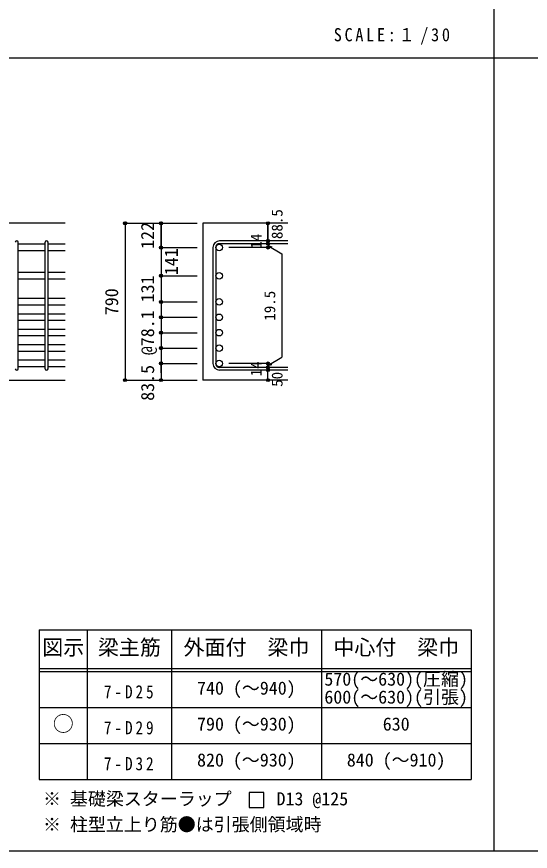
# Model space of a CAD drawing. Units: millimetres at full size, sheet at 1:30, with parts at other scales. Extents: x -5973 to 5954, y -4195 to 4201.
# Drawn here: x -3514 to -942, y -4195 to -15 of the extents above; entities that cross this region are included whole.
import ezdxf
from ezdxf.enums import TextEntityAlignment as Align

# ---------------------------------------------------------------- set-up
doc = ezdxf.new("R2010")
doc.units = ezdxf.units.MM
doc.header["$LTSCALE"] = 30
doc.header["$PDMODE"] = 32
doc.header["$PDSIZE"] = 15
for name, color, linetype in [('0-1_躯体線', 2, 'Continuous'), ('0-5_基礎梁筋', 7, 'Continuous'), ('0-6_スタラップ筋', 7, 'Continuous'), ('0-D_寸法', 4, 'Continuous'), ('6-7_文字', 7, 'Continuous'), ('6-E_枠', 7, 'Continuous'), ('F-0_枠', 6, 'Continuous')]:
    doc.layers.add(name, color=color, linetype=linetype)
doc.styles.add('ＭＳ ゴシック', font='')
doc.styles.get('ＭＳ ゴシック').set_extended_font_data('MS Gothic')

msp = doc.modelspace()

# ---------------------------------------------------------------- linework, layer by layer
at = {"layer": '0-1_躯体線'}
for p, q in [((-3270.8, -1049.89), (-4920.8, -1049.89)), ((-2155.8, -1049.89), (-2580.8, -1049.89)), ((-2580.8, -1049.89), (-2580.8, -1835.39)), ((-3670.8, -1835.39), (-3270.8, -1835.39)), ((-2155.8, -1835.39), (-2580.8, -1835.39))]:
    msp.add_line(p, q, dxfattribs=at)
at = {"layer": '0-5_基礎梁筋'}
for p, q in [((-3370.8, -1155.09), (-3506.8, -1155.09)), ((-3270.8, -1155.09), (-3356.8, -1155.09)), ((-3370.8, -1188.09), (-3506.8, -1188.09)), ((-3270.8, -1188.09), (-3356.8, -1188.09)), ((-3370.8, -1296.39), (-3506.8, -1296.39)), ((-3370.8, -1329.39), (-3506.8, -1329.39)), ((-3270.8, -1296.39), (-3356.8, -1296.39)), ((-3270.8, -1329.39), (-3356.8, -1329.39)), ((-3370.8, -1427.39), (-3506.8, -1427.39)), ((-3370.8, -1460.39), (-3506.8, -1460.39)), ((-3270.8, -1427.39), (-3356.8, -1427.39)), ((-3270.8, -1460.39), (-3356.8, -1460.39)), ((-3370.8, -1504.39), (-3506.8, -1504.39)), ((-3270.8, -1504.39), (-3356.8, -1504.39)), ((-3370.8, -1537.39), (-3506.8, -1537.39)), ((-3270.8, -1537.39), (-3356.8, -1537.39)), ((-3370.8, -1581.39), (-3506.8, -1581.39)), ((-3270.8, -1581.39), (-3356.8, -1581.39)), ((-3370.8, -1614.39), (-3506.8, -1614.39)), ((-3270.8, -1614.39), (-3356.8, -1614.39)), ((-3370.8, -1658.39), (-3506.8, -1658.39)), ((-3270.8, -1658.39), (-3356.8, -1658.39)), ((-3370.8, -1691.39), (-3506.8, -1691.39)), ((-3270.8, -1691.39), (-3356.8, -1691.39)), ((-3370.8, -1735.39), (-3506.8, -1735.39)), ((-3270.8, -1735.39), (-3356.8, -1735.39)), ((-3370.8, -1768.39), (-3506.8, -1768.39)), ((-3270.8, -1768.39), (-3356.8, -1768.39))]:
    msp.add_line(p, q, dxfattribs=at)
at = {"layer": '0-5_基礎梁筋', "color": 3}
for centre in [(-2500.3, -1171.59), (-2500.3, -1312.89), (-2500.3, -1443.89), (-2500.3, -1520.89), (-2500.3, -1597.89), (-2500.3, -1674.89), (-2500.3, -1751.89)]:
    msp.add_circle(centre, 16.5, dxfattribs=at)
at = {"layer": '0-6_スタラップ筋'}
for p, q in [((-3506.8, -1778.39), (-3506.8, -1145.09)), ((-3370.8, -1778.39), (-3370.8, -1145.09)), ((-3356.8, -1778.39), (-3356.8, -1145.09)), ((-2155.8, -1138.09), (-2497.3, -1138.09)), ((-2155.8, -1152.09), (-2497.3, -1152.09)), ((-2530.8, -1171.59), (-2530.8, -1751.89)), ((-2516.8, -1171.59), (-2516.8, -1751.89)), ((-2155.8, -1771.39), (-2497.3, -1771.39)), ((-2155.8, -1785.39), (-2497.3, -1785.39))]:
    msp.add_line(p, q, dxfattribs=at)
for centre, radius, start, end in [((-3513.8, -1145.09), 7, 0, 180), ((-3363.8, -1145.09), 7, 0, 180), ((-2497.3, -1171.59), 33.5, 90, 180), ((-2497.3, -1171.59), 19.5, 90, 180), ((-2497.3, -1751.89), 33.5, 180, 270), ((-2497.3, -1751.89), 19.5, 180, 270), ((-3513.8, -1778.39), 7, 180, 0), ((-3363.8, -1778.39), 7, 180, 0)]:
    msp.add_arc(centre, radius, start, end, dxfattribs=at)
at = {"layer": '0-D_寸法'}
for p, q in [((-2970.8, -1049.89), (-2790.8, -1049.89)), ((-2970.8, -1049.89), (-2790.8, -1049.89)), ((-2970.8, -1049.89), (-2970.8, -1835.39)), ((-2790.8, -1171.59), (-2790.8, -1049.89)), ((-2790.8, -1049.89), (-2610.8, -1049.89)), ((-2790.8, -1049.89), (-2610.8, -1049.89)), ((-2790.8, -1171.59), (-2790.8, -1049.89)), ((-2255.8, -1152.09), (-2255.8, -1138.09)), ((-2255.8, -1152.09), (-2255.8, -1171.59)), ((-2255.8, -1161.84), (-2236.48, -1167.02)), ((-2255.8, -1161.84), (-2185.74, -1202.29)), ((-2790.8, -1171.59), (-2610.8, -1171.59)), ((-2790.8, -1171.59), (-2610.8, -1171.59)), ((-2790.8, -1171.59), (-2790.8, -1223.59)), ((-2790.8, -1171.59), (-2790.8, -1312.89)), ((-2790.8, -1171.59), (-2790.8, -1799.36)), ((-2790.8, -1171.59), (-2790.8, -1784.89)), ((-2255.8, -1171.59), (-2451.89, -1171.59)), ((-2185.74, -1202.29), (-2185.74, -1721.2)), ((-2790.8, -1312.89), (-2610.8, -1312.89)), ((-2790.8, -1312.89), (-2610.8, -1312.89)), ((-2790.8, -1312.89), (-2790.8, -1751.89)), ((-2790.8, -1337.89), (-2790.8, -1751.89)), ((-2790.8, -1443.89), (-2610.8, -1443.89)), ((-2790.8, -1520.89), (-2610.8, -1520.89)), ((-2790.8, -1597.89), (-2610.8, -1597.89)), ((-2790.8, -1674.89), (-2610.8, -1674.89)), ((-2790.8, -1751.89), (-2610.8, -1751.89)), ((-2255.8, -1751.89), (-2451.89, -1751.89)), ((-2255.8, -1761.64), (-2185.74, -1721.2)), ((-2255.8, -1771.39), (-2255.8, -1751.89)), ((-2255.8, -1761.64), (-2236.48, -1756.47)), ((-2255.8, -1785.39), (-2255.8, -1771.39)), ((-2255.8, -1835.39), (-2255.8, -1785.39)), ((-2970.8, -1835.39), (-2790.8, -1835.39)), ((-2790.8, -1835.39), (-2610.8, -1835.39))]:
    msp.add_line(p, q, dxfattribs=at)
for points in [[(-2790.8, -1049.89), (-2790.8, -1171.59), (-2790.8, -1337.89)], [(-2255.8, -1049.89), (-2255.8, -1138.09), (-2255.8, -1049.89)], [(-2790.8, -1799.36), (-2790.8, -1751.89), (-2790.8, -1835.39)]]:
    msp.add_lwpolyline(points, dxfattribs=at)
for centre, radius in [((-2970.8, -1049.89), 8), ((-2970.8, -1049.89), 7.2), ((-2970.8, -1049.89), 6.4), ((-2970.8, -1049.89), 5.6), ((-2790.8, -1049.89), 8), ((-2790.8, -1049.89), 7.2), ((-2790.8, -1049.89), 6.4), ((-2790.8, -1049.89), 5.6), ((-2970.8, -1049.89), 4.8), ((-2970.8, -1049.89), 4), ((-2970.8, -1049.89), 3.2), ((-2970.8, -1049.89), 2.4), ((-2970.8, -1049.89), 1.6), ((-2970.8, -1049.89), 0.8), ((-2790.8, -1049.89), 4.8), ((-2790.8, -1049.89), 4), ((-2790.8, -1049.89), 3.2), ((-2790.8, -1049.89), 2.4), ((-2790.8, -1049.89), 1.6), ((-2790.8, -1049.89), 0.8), ((-2255.8, -1049.89), 4), ((-2255.8, -1049.89), 3.6), ((-2255.8, -1049.89), 3.2), ((-2255.8, -1049.89), 2.8), ((-2255.8, -1049.89), 2.4), ((-2255.8, -1049.89), 2), ((-2255.8, -1049.89), 1.6), ((-2255.8, -1049.89), 1.2), ((-2255.8, -1049.89), 0.8), ((-2255.8, -1049.89), 0.4), ((-2790.8, -1171.59), 8), ((-2790.8, -1171.59), 7.2), ((-2790.8, -1171.59), 6.4), ((-2790.8, -1171.59), 5.6), ((-2790.8, -1171.59), 4.8), ((-2790.8, -1171.59), 4), ((-2790.8, -1171.59), 3.2), ((-2790.8, -1171.59), 2.4), ((-2790.8, -1171.59), 1.6), ((-2255.8, -1138.09), 4), ((-2255.8, -1152.09), 4), ((-2255.8, -1171.59), 4), ((-2255.8, -1138.09), 3.6), ((-2255.8, -1152.09), 3.6), ((-2255.8, -1171.59), 3.6), ((-2255.8, -1138.09), 3.2), ((-2255.8, -1152.09), 3.2), ((-2255.8, -1171.59), 3.2), ((-2255.8, -1138.09), 2.8), ((-2255.8, -1152.09), 2.8), ((-2255.8, -1171.59), 2.8), ((-2255.8, -1138.09), 2.4), ((-2255.8, -1152.09), 2.4), ((-2255.8, -1171.59), 2.4), ((-2255.8, -1138.09), 2), ((-2255.8, -1152.09), 2), ((-2255.8, -1171.59), 2), ((-2255.8, -1138.09), 1.6), ((-2255.8, -1152.09), 1.6), ((-2255.8, -1171.59), 1.6), ((-2255.8, -1138.09), 1.2), ((-2255.8, -1152.09), 1.2), ((-2255.8, -1171.59), 1.2), ((-2255.8, -1138.09), 0.8), ((-2255.8, -1152.09), 0.8), ((-2255.8, -1138.09), 0.4), ((-2255.8, -1152.09), 0.4), ((-2790.8, -1171.59), 0.8), ((-2255.8, -1171.59), 0.8), ((-2255.8, -1171.59), 0.4), ((-2790.8, -1312.89), 8), ((-2790.8, -1312.89), 7.2), ((-2790.8, -1312.89), 6.4), ((-2790.8, -1312.89), 5.6), ((-2790.8, -1312.89), 4.8), ((-2790.8, -1312.89), 4), ((-2790.8, -1312.89), 3.2), ((-2790.8, -1312.89), 2.4), ((-2790.8, -1312.89), 1.6), ((-2790.8, -1312.89), 0.8), ((-2790.8, -1443.89), 8), ((-2790.8, -1443.89), 7.2), ((-2790.8, -1443.89), 6.4), ((-2790.8, -1443.89), 5.6), ((-2790.8, -1443.89), 4.8), ((-2790.8, -1443.89), 4), ((-2790.8, -1443.89), 3.2), ((-2790.8, -1443.89), 2.4), ((-2790.8, -1443.89), 1.6), ((-2790.8, -1443.89), 0.8), ((-2790.8, -1520.89), 8), ((-2790.8, -1520.89), 7.2), ((-2790.8, -1520.89), 6.4), ((-2790.8, -1520.89), 5.6), ((-2790.8, -1520.89), 4.8), ((-2790.8, -1520.89), 4), ((-2790.8, -1520.89), 3.2), ((-2790.8, -1520.89), 2.4), ((-2790.8, -1520.89), 1.6), ((-2790.8, -1520.89), 0.8), ((-2790.8, -1597.89), 8), ((-2790.8, -1597.89), 7.2), ((-2790.8, -1597.89), 6.4), ((-2790.8, -1597.89), 5.6), ((-2790.8, -1597.89), 4.8), ((-2790.8, -1597.89), 4), ((-2790.8, -1597.89), 3.2), ((-2790.8, -1597.89), 2.4), ((-2790.8, -1597.89), 1.6), ((-2790.8, -1597.89), 0.8), ((-2790.8, -1674.89), 8), ((-2790.8, -1674.89), 7.2), ((-2790.8, -1674.89), 6.4), ((-2790.8, -1674.89), 5.6), ((-2790.8, -1674.89), 4.8), ((-2790.8, -1674.89), 4), ((-2790.8, -1674.89), 3.2), ((-2790.8, -1674.89), 2.4), ((-2790.8, -1674.89), 1.6), ((-2790.8, -1674.89), 0.8), ((-2790.8, -1751.89), 8), ((-2790.8, -1751.89), 7.2), ((-2790.8, -1751.89), 6.4), ((-2790.8, -1751.89), 5.6), ((-2790.8, -1751.89), 4.8), ((-2790.8, -1751.89), 4), ((-2790.8, -1751.89), 3.2), ((-2790.8, -1751.89), 2.4), ((-2790.8, -1751.89), 1.6), ((-2790.8, -1751.89), 0.8), ((-2255.8, -1751.89), 4), ((-2255.8, -1751.89), 3.6), ((-2255.8, -1751.89), 3.2), ((-2255.8, -1751.89), 2.8), ((-2255.8, -1751.89), 2.4), ((-2255.8, -1751.89), 2), ((-2255.8, -1751.89), 1.6), ((-2255.8, -1751.89), 1.2), ((-2255.8, -1751.89), 0.8), ((-2255.8, -1751.89), 0.4), ((-2255.8, -1771.39), 4), ((-2255.8, -1785.39), 4), ((-2255.8, -1771.39), 3.6), ((-2255.8, -1785.39), 3.6), ((-2255.8, -1771.39), 3.2), ((-2255.8, -1785.39), 3.2), ((-2255.8, -1771.39), 2.8), ((-2255.8, -1785.39), 2.8), ((-2255.8, -1771.39), 2.4), ((-2255.8, -1785.39), 2.4), ((-2255.8, -1771.39), 2), ((-2255.8, -1785.39), 2), ((-2255.8, -1771.39), 1.6), ((-2255.8, -1785.39), 1.6), ((-2255.8, -1771.39), 1.2), ((-2255.8, -1785.39), 1.2), ((-2255.8, -1771.39), 0.8), ((-2255.8, -1785.39), 0.8), ((-2255.8, -1771.39), 0.4), ((-2255.8, -1785.39), 0.4), ((-2970.8, -1835.39), 7.2), ((-2970.8, -1835.39), 6.4), ((-2970.8, -1835.39), 5.6), ((-2970.8, -1835.39), 4.8), ((-2970.8, -1835.39), 4), ((-2970.8, -1835.39), 3.2), ((-2970.8, -1835.39), 2.4), ((-2970.8, -1835.39), 1.6), ((-2970.8, -1835.39), 0.8), ((-2790.8, -1835.39), 7.2), ((-2790.8, -1835.39), 6.4), ((-2790.8, -1835.39), 5.6), ((-2790.8, -1835.39), 4.8), ((-2790.8, -1835.39), 4), ((-2790.8, -1835.39), 3.2), ((-2790.8, -1835.39), 2.4), ((-2790.8, -1835.39), 1.6), ((-2790.8, -1835.39), 0.8), ((-2255.8, -1835.39), 4), ((-2255.8, -1835.39), 3.6), ((-2255.8, -1835.39), 3.2), ((-2255.8, -1835.39), 2.8), ((-2255.8, -1835.39), 2.4), ((-2255.8, -1835.39), 2), ((-2255.8, -1835.39), 1.6), ((-2255.8, -1835.39), 1.2), ((-2255.8, -1835.39), 0.8), ((-2255.8, -1835.39), 0.4)]:
    msp.add_circle(centre, radius, dxfattribs=at)
at = {"layer": '0-D_寸法', "color": 7}
for p in [(-2970.8, -1049.89), (-2790.8, -1049.89), (-2255.8, -1049.89), (-2790.8, -1171.59), (-2790.8, -1171.59), (-2255.8, -1138.09), (-2255.8, -1152.09), (-2255.8, -1171.59), (-2790.8, -1312.89), (-2790.8, -1312.89), (-2790.8, -1443.89), (-2790.8, -1443.89), (-2790.8, -1520.89), (-2790.8, -1520.89), (-2790.8, -1597.89), (-2790.8, -1597.89), (-2790.8, -1674.89), (-2790.8, -1674.89), (-2790.8, -1751.89), (-2790.8, -1751.89), (-2255.8, -1751.89), (-2255.8, -1751.89), (-2255.8, -1771.39), (-2255.8, -1785.39), (-2970.8, -1835.39), (-2790.8, -1835.39), (-2255.8, -1835.39)]:
    msp.add_point(p, dxfattribs=at)
at = {"layer": '6-7_文字'}
msp.add_lwpolyline([(-2350.32, -3975.6), (-2275.32, -3975.6), (-2275.32, -3900.6), (-2350.32, -3900.6)], close=True, dxfattribs=at)
at = {"layer": '6-E_枠', "color": 3}
for p, q in [((-3400.52, -3085.43), (-3400.52, -3835.43)), ((-3400.52, -3085.43), (-1238, -3085.43)), ((-1238, -3085.43), (-1238, -3835.43)), ((-3400.52, -3835.43), (-1238, -3835.43))]:
    msp.add_line(p, q, dxfattribs=at)
at = {"layer": '6-E_枠'}
for p, q in [((-3160.52, -3085.43), (-3160.52, -3835.43)), ((-2738, -3085.43), (-2738, -3835.43)), ((-1988, -3085.43), (-1988, -3835.43)), ((-3400.52, -3280.43), (-1238, -3280.43)), ((-3400.52, -3295.43), (-1238, -3295.43)), ((-3400.52, -3475.43), (-1238, -3475.43)), ((-3400.52, -3655.43), (-1238, -3655.43))]:
    msp.add_line(p, q, dxfattribs=at)
at = {"layer": 'F-0_枠', "color": 2}
for p, q in [((-1124.64, 4201.15), (-1124.64, -4195.24)), ((-5972.88, -222.05), (3723.6, -222.05))]:
    msp.add_line(p, q, dxfattribs=at)
at = {"layer": 'F-0_枠'}
msp.add_line((5954.1, -4195.24), (-5972.88, -4195.24), dxfattribs=at)

# ---------------------------------------------------------------- texts
at = {"layer": '0-D_寸法', "style": 'ＭＳ ゴシック'}
for s, height, p in [('88.5', 54.99, (-2165.8, -1128.89)), ('122', 65.98, (-2805.8, -1178.24)), ('14', 54.99, (-2271.03, -1176.76)), ('141', 65.98, (-2686.93, -1309.88)), ('131', 65.98, (-2805.8, -1445.89)), ('790', 65.98, (-2985.8, -1510.14)), ('19.5', 54.99, (-2202.42, -1537.74)), ('@78.1', 65.98, (-2805.8, -1710.39)), ('14', 54.99, (-2271.06, -1816.07)), ('83.5', 65.98, (-2805.8, -1938.89)), ('50', 54.99, (-2165.8, -1868.89))]:
    msp.add_text(s, height=height, rotation=90, dxfattribs=at).set_placement(p, align=Align.BOTTOM_LEFT)
at = {"layer": '6-7_文字', "color": 2, "style": 'ＭＳ ゴシック'}
for s, p in [('図示', (-3385.52, -3235.43)), ('梁主筋', (-3106.76, -3235.43)), ('外面付\u3000梁巾', (-2678, -3235.43)), ('中心付\u3000梁巾', (-1928, -3235.43)), ('○', (-3333.02, -3617.93))]:
    msp.add_text(s, height=76.98, dxfattribs=at).set_placement(p, align=Align.BOTTOM_LEFT)
at = {"layer": '6-7_文字', "style": 'ＭＳ ゴシック'}
for s, p in [('570(～630)(圧縮)', (-1973, -3385.43)), ('740 (～940)', (-2610.5, -3430.43)), ('600(～630)(引張)', (-1973, -3475.43)), ('790 (～930)', (-2610.5, -3610.43)), ('630', (-1680.5, -3610.43)), ('820 (～930)', (-2610.5, -3790.43)), ('840 (～910)', (-1860.5, -3790.43)), ('※ 基礎梁スターラップ     D13 @125', (-3381.96, -3985.01)), ('※ 柱型立上り筋●は引張側領域時', (-3381.96, -4113.51))]:
    msp.add_text(s, height=65.98, dxfattribs=at).set_placement(p, align=Align.BOTTOM_LEFT)
at = {"layer": '6-7_文字', "color": 2, "insert": (-1925.98, -154.55), "char_height": 65.98, "attachment_point": 7, "style": 'ＭＳ ゴシック'}
msp.add_mtext('\\T1.34;\\W0.9;SCALE:１/30', dxfattribs=at)
at = {"layer": '6-7_文字', "char_height": 65.98, "attachment_point": 7, "style": 'ＭＳ ゴシック'}
for s, insert in [('\\T1.38;\\W0.85;7-D25', (-3076.76, -3430.43)), ('\\T1.38;\\W0.85;7-D29', (-3076.76, -3610.43)), ('\\T1.38;\\W0.85;7-D32', (-3076.76, -3790.43))]:
    msp.add_mtext(s, dxfattribs=dict(at, insert=insert))

doc.saveas('drawing.dxf')
